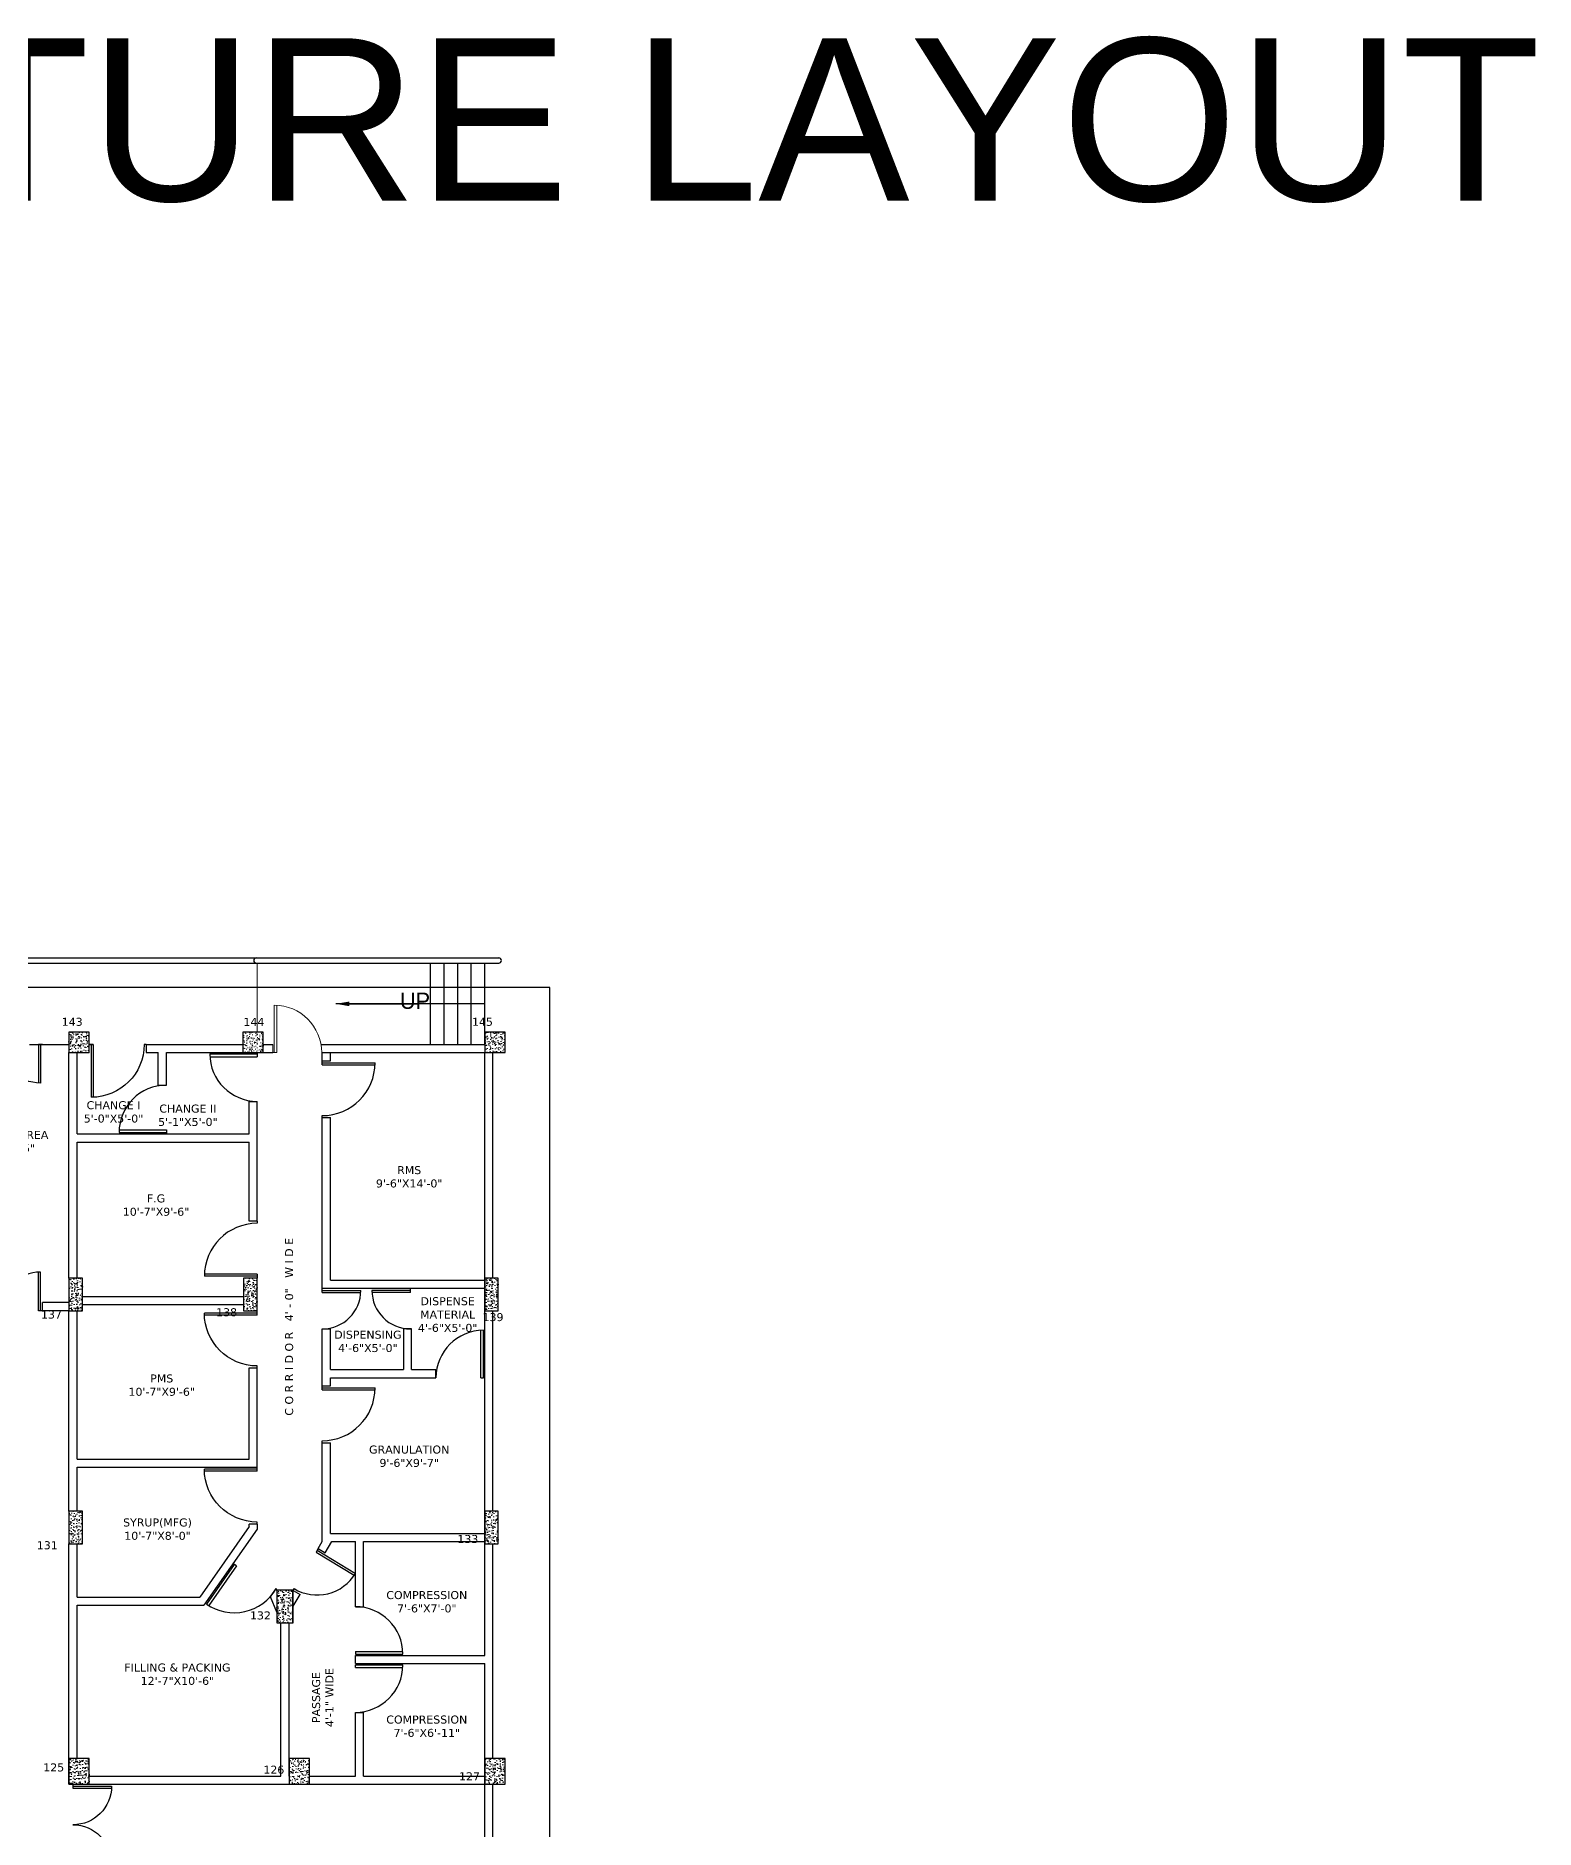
# Model space of a CAD drawing. Header units: millimetres. Extents: x -5691 to 68617, y -23008 to 84113.
# Drawn here: x 40503 to 68617, y 50490 to 84113 of the extents above; entities that cross this region are included whole.
import ezdxf

# ---------------------------------------------------------------- set-up
doc = ezdxf.new("R2010")
doc.units = ezdxf.units.MM
doc.header["$LTSCALE"] = 700
doc.header["$MEASUREMENT"] = 0
doc.set_wipeout_variables(frame=1)
doc.linetypes.add('architactur xref$0$DASHED', pattern=[0.75, 0.5, -0.25])
doc.layers.add('architactur xref$0$AR. COLUMN', color=8, linetype='Continuous', lineweight=30)
doc.layers.add('architactur xref$0$AR. R.C.C HATCH', color=8, linetype='Continuous', lineweight=9)
for name, color, linetype in [('architactur xref$0$AROW', 8, 'Continuous'), ('architactur xref$0$COLUMN', 8, 'Continuous'), ('architactur xref$0$COLUMN HATCH', 8, 'Continuous'), ('architactur xref$0$MAA-CABLE TRAY', 8, 'Continuous'), ('architactur xref$0$OUTER LINE', 8, 'Continuous'), ('architactur xref$0$STAIR', 8, 'Continuous'), ('architactur xref$0$TEXT', 8, 'Continuous'), ('architactur xref$0$WALL', 8, 'Continuous'), ('architactur xref$0$WINDOOW', 8, 'Continuous'), ('rcp$0$X-REF', 8, 'Continuous'), ('X-REF', 8, 'Continuous')]:
    doc.layers.add(name, color=color, linetype=linetype)
doc.styles.add('architactur xref$0$H St Bt', font='stylu.ttf')
doc.styles.add('architactur xref$0$ROBINA', font='arial.ttf')
doc.styles.add('architactur xref$0$VERDANA', font='verdana.ttf')
pattern_1 = [(50, (0, 0), (7.172602, -0.627521), [0.75, -8.25]), (355, (0, 0), (-1.387513, 7.521921), [0.6, -6.6]), (100.45144, (0.598, -0.052), (5.785088, 6.8944), [0.637402, -7.011421]), (46.1842, (0, 2), (10.672413, -1.655193), [1.125, -12.375]), (96.63564, (0.889, 1.862), (9.34662, 9.741186), [0.956103, -10.517138]), (351.18416, (0, 2), (9.34662, 9.741186), [0.9, -9.9]), (21, (1, 1.5), (5.96907, -4.026189), [0.75, -8.25]), (326, (1, 1.5), (2.433153, 7.2515), [0.6, -6.6]), (71.45144, (1.4974, 1.1645), (8.402224, 3.225312), [0.637402, -7.011421]), (37.5, (0, 0), (0.1215986, 3.3289385), [0, -6.52, 0, -6.7, 0, -6.625]), (7.5, (0, 0), (2.6306954, 3.944117), [0, -3.82, 0, -6.37, 0, -2.525]), (327.5, (-2.23, 0), (5.3382244, -0.2255487), [0, -2.5, 0, -7.8, 0, -10.35]), (317.5, (-3.23, 0), (5.831862, 1.00105), [0, -3.25, 0, -5.18, 0, -7.35])]

# ---------------------------------------------------------------- blocks, each defined once
blk = doc.blocks.new('architactur xref$0$D5')
for p, q in [((1.5, 0), (1.5, 28.5)), ((3, 0), (3, 28.5)), ((57, 0), (57, 28.5)), ((58.5, 0), (58.5, 28.5)), ((3, 0), (0, 0)), ((60, 0), (57, 0))]:
    blk.add_line(p, q)
for centre, start, end in [((1.5, 0), 0, 90), ((58.5, 0), 90, 180)]:
    blk.add_arc(centre, 28.5, start, end)
blk = doc.blocks.new('architactur xref$0$D3.5')
for p, q in [((1.5, 0), (1.5, 39)), ((3, 0), (3, 39)), ((3, 0), (0, 0)), ((42, 0), (40.5, 0))]:
    blk.add_line(p, q)
blk.add_arc((1.5, 0), 39, 0, 90)
blk = doc.blocks.new('architactur xref$0$D3')
for p, q in [((1.5, 0), (1.5, 33)), ((3, 0), (3, 33)), ((0, 0), (3, 0)), ((34.5, 0), (36, 0))]:
    blk.add_line(p, q)
blk.add_arc((1.5, 0), 33, 0, 90)
blk = doc.blocks.new('architactur xref$0$D1')
at = {"layer": 'architactur xref$0$WINDOOW', "color": 0, "lineweight": 0}
for p, q in [((2995.3, -11647.8), (2960.4, -11647.8)), ((2995.3, -11647.8), (2995.3, -11650.8)), ((2995.3, -11649.8), (2960.3, -11649.8))]:
    blk.add_line(p, q, dxfattribs=at)
blk.add_arc((2995.3, -11649.8), 35, 90, 180, dxfattribs=at)
blk = doc.blocks.new('architactur xref$0$COLUMB 24X24')
at = {"lineweight": 18}
blk.add_wipeout([(600, 0), (600, 600), (0, 600), (0, 0)], dxfattribs=at)
at = {"layer": 'architactur xref$0$AR. R.C.C HATCH'}
h = blk.add_hatch(dxfattribs=at)
h.set_pattern_fill('AR-CONC', color=256, scale=30, style=0)
h.paths.add_polyline_path([(600, 600), (0, 600), (0, 0), (600, 0)])
at = {"layer": 'architactur xref$0$AR. COLUMN'}
blk.add_lwpolyline([(600, 0), (600, 600), (0, 600), (0, 0)], close=True, dxfattribs=at)
blk = doc.blocks.new("architactur xref$0$columb 10 X 2'")
at = {"lineweight": 18}
blk.add_wipeout([(-10, 0), (-10, -24), (0, -24), (0, 0)], dxfattribs=at)
at = {"layer": 'architactur xref$0$AR. R.C.C HATCH'}
h = blk.add_hatch(dxfattribs=at)
h.set_pattern_fill('AR-CONC', color=256, scale=0.75, angle=180, style=0)
h.paths.add_polyline_path([(-10, -24), (0, -24), (0, 0), (-10, 0)])
at = {"layer": 'architactur xref$0$AR. COLUMN'}
blk.add_lwpolyline([(-10, 0), (-10, -24), (0, -24), (0, 0)], close=True, dxfattribs=at)
blk = doc.blocks.new('architactur xref$0$COLUM 1-3 X 1-7')
at = {"lineweight": 18}
blk.add_wipeout([(-15, 0), (-15, -19), (0, -19), (0, 0)], dxfattribs=at)
at = {"layer": 'architactur xref$0$AR. R.C.C HATCH'}
h = blk.add_hatch(dxfattribs=at)
h.set_pattern_fill('AR-CONC', color=256, scale=0.75, angle=180, style=0)
h.paths.add_polyline_path([(-15, -19), (0, -19), (0, 0), (-15, 0)])
at = {"layer": 'architactur xref$0$AR. COLUMN'}
blk.add_lwpolyline([(-15, 0), (-15, -19), (0, -19), (0, 0)], close=True, dxfattribs=at)
blk = doc.blocks.new('architactur xref$0$COLUM')
at = {"lineweight": 18}
blk.add_wipeout([(-12, 0), (-12, -24), (0, -24), (0, 0)], dxfattribs=at)
at = {"layer": 'architactur xref$0$AR. R.C.C HATCH'}
h = blk.add_hatch(dxfattribs=at)
h.set_pattern_fill('AR-CONC', color=256, scale=0.75, angle=180, style=0)
h.paths.add_polyline_path([(-12, -24), (0, -24), (0, 0), (-12, 0)])
at = {"layer": 'architactur xref$0$AR. COLUMN'}
blk.add_lwpolyline([(-12, 0), (-12, -24), (0, -24), (0, 0)], close=True, dxfattribs=at)
at = {"layer": 'architactur xref$0$TEXT', "lineweight": 0}
blk.add_lwpolyline([(-12, -24), (0, -24), (0, 0), (-12, 0)], close=True, dxfattribs=at)
blk = doc.blocks.new('architactur xref')
at = {"layer": 'architactur xref$0$COLUMN HATCH', "linetype": 'Continuous'}
for points in [[(1619, 2370.5), (1629, 2370.5), (1629, 2394.5), (1619, 2394.5)], [(1748, 2370.5), (1758, 2370.5), (1758, 2394.5), (1748, 2394.5)], [(1926, 2370.5), (1936, 2370.5), (1936, 2394.5), (1926, 2394.5)], [(1619, 2198.5), (1629, 2198.5), (1629, 2222.5), (1619, 2222.5)], [(1926, 2198.5), (1936, 2198.5), (1936, 2222.5), (1926, 2222.5)], [(1772.5, 2140), (1784.5, 2140), (1784.5, 2164), (1772.5, 2164)], [(1634, 2040), (1619, 2040), (1619, 2025), (1634, 2025)], [(1796.5, 2040), (1781.5, 2040), (1781.5, 2025), (1796.5, 2025)], [(1941, 2040), (1926, 2040), (1926, 2025), (1941, 2025)], [(1634, 2036), (1619, 2036), (1619, 2021), (1634, 2021)], [(1796.5, 2036), (1781.5, 2036), (1781.5, 2021), (1796.5, 2021)], [(1941, 2036), (1926, 2036), (1926, 2021), (1941, 2021)]]:
    blk.add_hatch(color=256, dxfattribs=at).paths.add_polyline_path(points)
at = {"layer": 'architactur xref$0$TEXT', "lineweight": 0}
h = blk.add_hatch(dxfattribs=at)
h.set_pattern_fill('AR-CONC', color=256, style=0)
h.set_pattern_definition(pattern_1)
h.paths.add_polyline_path([(1634, 2576), (1619, 2576), (1619, 2561), (1634, 2561)])
h = blk.add_hatch(dxfattribs=at)
h.set_pattern_fill('AR-CONC', color=256, style=0)
h.set_pattern_definition(pattern_1)
h.paths.add_polyline_path([(1634, 2576), (1619, 2576), (1619, 2561), (1634, 2561)])
h = blk.add_hatch(dxfattribs=at)
h.set_pattern_fill('AR-CONC', color=256, style=0)
h.set_pattern_definition(pattern_1)
h.paths.add_polyline_path([(1762.5, 2576), (1747.5, 2576), (1747.5, 2561), (1762.5, 2561)])
h = blk.add_hatch(dxfattribs=at)
h.set_pattern_fill('AR-CONC', color=256, style=0)
h.set_pattern_definition(pattern_1)
h.paths.add_polyline_path([(1762.5, 2576), (1747.5, 2576), (1747.5, 2561), (1762.5, 2561)])
h = blk.add_hatch(dxfattribs=at)
h.set_pattern_fill('AR-CONC', color=256, style=0)
h.set_pattern_definition(pattern_1)
h.paths.add_polyline_path([(1941, 2576), (1926, 2576), (1926, 2561), (1941, 2561)])
for points in [[(1619, 2370.5), (1629, 2370.5), (1629, 2394.5), (1619, 2394.5)], [(1748, 2370.5), (1758, 2370.5), (1758, 2394.5), (1748, 2394.5)], [(1926, 2370.5), (1936, 2370.5), (1936, 2394.5), (1926, 2394.5)], [(1619, 2198.5), (1629, 2198.5), (1629, 2222.5), (1619, 2222.5)], [(1926, 2198.5), (1936, 2198.5), (1936, 2222.5), (1926, 2222.5)], [(1772.5, 2140), (1784.5, 2140), (1784.5, 2164), (1772.5, 2164)], [(1634, 2040), (1619, 2040), (1619, 2025), (1634, 2025)], [(1796.5, 2040), (1781.5, 2040), (1781.5, 2025), (1796.5, 2025)], [(1941, 2040), (1926, 2040), (1926, 2025), (1941, 2025)]]:
    blk.add_hatch(color=256, dxfattribs=at).paths.add_polyline_path(points)
at = {"layer": 'architactur xref$0$AROW', "linetype": 'Continuous'}
for p, q in [((1886, 2567), (1886, 2627)), ((1896, 2567), (1896, 2627)), ((1906, 2567), (1906, 2627)), ((1916, 2567), (1916, 2627)), ((1926, 2567), (1926, 2627)), ((1926, 2597), (1816, 2597))]:
    blk.add_line(p, q, dxfattribs=at)
blk.add_lwpolyline([(1826, 2597), (1876, 2597)], dxfattribs=at)
blk.add_solid([(1826, 2595.3), (1816, 2597), (1826, 2598.7)], dxfattribs=at)
at = {"layer": 'architactur xref$0$COLUMN', "linetype": 'Continuous'}
for p, q in [((1723, 2560), (1758, 2560)), ((1723.1, 2558), (1758, 2558)), ((1758, 2561), (1758, 2558)), ((1656, 2502), (1691, 2502)), ((1656.1, 2504), (1691, 2504)), ((1691, 2504), (1691, 2501)), ((1806, 2384), (1806, 2387)), ((1806, 2385.5), (1834.5, 2385.5)), ((1806, 2384), (1834.5, 2384)), ((1871.2, 2385.5), (1842.7, 2385.5)), ((1871.2, 2384), (1842.8, 2384)), ((1871.2, 2384), (1871.2, 2387)), ((1923, 2321), (1923, 2355.9)), ((1925, 2321), (1925, 2356)), ((1923, 2321), (1925, 2321)), ((1741, 2183.2), (1720.6, 2153.9)), ((1742.8, 2182.2), (1722.3, 2152.8)), ((1742.8, 2182.2), (1740.2, 2183.7)), ((1830.5, 2119), (1865.4, 2119)), ((1830.5, 2119), (1830.5, 2117)), ((1830.5, 2117), (1865.5, 2117)), ((1830.5, 2109), (1865.5, 2109)), ((1830.5, 2107), (1830.5, 2109)), ((1830.5, 2107), (1865.4, 2107)), ((1619, 2040), (1619, 2021)), ((1781.5, 2040), (1781.5, 2021)), ((1926, 2040), (1926, 2021))]:
    blk.add_line(p, q, dxfattribs=at)
for points in [[(1619, 2561), (1634, 2561), (1634, 2576), (1619, 2576)], [(1747.5, 2561), (1762.5, 2561), (1762.5, 2576), (1747.5, 2576)], [(1926, 2561), (1941, 2561), (1941, 2576), (1926, 2576)], [(1619, 2370.5), (1629, 2370.5), (1629, 2394.5), (1619, 2394.5)], [(1748, 2370.5), (1758, 2370.5), (1758, 2394.5), (1748, 2394.5)], [(1926, 2370.5), (1936, 2370.5), (1936, 2394.5), (1926, 2394.5)], [(1619, 2198.5), (1629, 2198.5), (1629, 2222.5), (1619, 2222.5)], [(1926, 2198.5), (1936, 2198.5), (1936, 2222.5), (1926, 2222.5)], [(1772.5, 2140), (1784.5, 2140), (1784.5, 2164), (1772.5, 2164)]]:
    blk.add_lwpolyline(points, close=True, dxfattribs=at)
for points in [[(1634, 2040), (1619, 2040)], [(1619, 2021), (1634, 2021), (1634, 2040)], [(1796.5, 2040), (1781.5, 2040)], [(1781.5, 2021), (1796.5, 2021), (1796.5, 2040)], [(1941, 2040), (1926, 2040)], [(1926, 2021), (1941, 2021), (1941, 2040)], [(1634, 2036), (1619, 2036)], [(1796.5, 2036), (1781.5, 2036)], [(1941, 2036), (1926, 2036)], [(1619, 2025), (1634, 2025)], [(1781.5, 2025), (1796.5, 2025)], [(1926, 2025), (1941, 2025)]]:
    blk.add_lwpolyline(points, dxfattribs=at)
for centre, radius, start, end in [((1758, 2560), 35, 180, 270), ((1691, 2502), 35, 90, 180), ((1806, 2385.5), 28.5, 270, 0), ((1871.2, 2385.5), 28.5, 180, 270), ((1925, 2321), 35, 90, 180), ((1741, 2183.2), 35.7, 235.1005, 330.069), ((1830.5, 2117), 35, 0, 90), ((1830.5, 2109), 35, 270, 0)]:
    blk.add_arc(centre, radius, start, end, dxfattribs=at)
at = {"layer": 'architactur xref$0$OUTER LINE', "linetype": 'Continuous', "ltscale": 12}
for p, q in [((1974, 2609), (-90, 2609)), ((1974, 633), (1974, 2609))]:
    blk.add_line(p, q, dxfattribs=at)
at = {"layer": 'architactur xref$0$STAIR', "linetype": 'Continuous'}
for p, q in [((1110, 2631), (1936.3, 2631)), ((1114, 2627), (1758, 2627))]:
    blk.add_line(p, q, dxfattribs=at)
at = {"layer": 'architactur xref$0$TEXT', "lineweight": 0}
for points in [[(1619, 2561), (1634, 2561), (1634, 2576), (1619, 2576)], [(1747.5, 2561), (1762.5, 2561), (1762.5, 2576), (1747.5, 2576)], [(1926, 2561), (1941, 2561), (1941, 2576), (1926, 2576)], [(1619, 2370.5), (1629, 2370.5), (1629, 2394.5), (1619, 2394.5)], [(1748, 2370.5), (1758, 2370.5), (1758, 2394.5), (1748, 2394.5)], [(1926, 2370.5), (1936, 2370.5), (1936, 2394.5), (1926, 2394.5)], [(1619, 2198.5), (1629, 2198.5), (1629, 2222.5), (1619, 2222.5)], [(1926, 2198.5), (1936, 2198.5), (1936, 2222.5), (1926, 2222.5)], [(1772.5, 2140), (1784.5, 2140), (1784.5, 2164), (1772.5, 2164)], [(1619, 2025), (1634, 2025), (1634, 2040), (1619, 2040)], [(1781.5, 2025), (1796.5, 2025), (1796.5, 2040), (1781.5, 2040)], [(1926, 2025), (1941, 2025), (1941, 2040), (1926, 2040)]]:
    blk.add_lwpolyline(points, close=True, dxfattribs=at)
at = {"layer": 'architactur xref$0$WALL', "linetype": 'Continuous'}
for p, q in [((1758, 2631), (1936.3, 2631)), ((1758, 2627), (1936.3, 2627)), ((1590, 2567), (1619, 2567)), ((1619, 2561), (1625, 2561)), ((1619, 2394.5), (1619, 2561)), ((1625, 2501), (1625, 2561)), ((1634, 2567), (1637, 2567)), ((1676, 2567), (1769.6, 2567)), ((1676, 2567), (1676, 2561)), ((1676, 2561), (1685, 2561)), ((1676, 2561), (1685, 2561)), ((1685, 2537), (1685, 2561)), ((1691, 2561), (1769.6, 2561)), ((1691, 2561), (1769.6, 2561)), ((1691, 2537), (1691, 2561)), ((1762.5, 2561), (1769.6, 2561)), ((1805.1, 2567), (1932, 2567)), ((1805.6, 2561), (1941, 2561)), ((1806, 2555), (1806, 2561)), ((1806, 2555), (1812, 2555)), ((1812, 2555), (1812, 2561)), ((1926, 2116), (1926, 2561)), ((1932, 2394.5), (1932, 2567)), ((1685, 2537), (1691, 2537)), ((1752, 2525), (1758, 2525)), ((1752, 2501), (1752, 2525)), ((1758, 2436.5), (1758, 2525)), ((1806, 2513), (1812, 2513)), ((1806, 2387), (1806, 2513)), ((1812, 2393), (1812, 2513)), ((1625, 2501), (1752, 2501)), ((1625, 2394.5), (1625, 2495)), ((1625, 2495), (1752, 2495)), ((1752, 2436.5), (1752, 2495)), ((1758, 2436.5), (1752, 2436.5)), ((1806, 2387), (1926, 2387)), ((1812, 2393), (1926, 2393)), ((1619, 2376.5), (1599.5, 2376.5)), ((1599.5, 2370.5), (1599.5, 2376.5)), ((1619, 2370.5), (1599.5, 2370.5)), ((1619, 2222.5), (1619, 2370.5)), ((1625, 2381), (1752, 2381)), ((1625, 2375), (1758, 2375)), ((1625, 2261), (1625, 2370.5)), ((1932, 2222.5), (1932, 2378.5)), ((1806, 2315), (1806, 2357)), ((1806, 2357), (1812, 2357)), ((1812, 2327), (1812, 2357)), ((1866.1, 2357), (1866, 2327)), ((1872, 2357), (1866.1, 2357)), ((1872, 2327), (1872, 2357)), ((1752, 2261), (1752, 2328.2)), ((1752, 2328.2), (1758, 2328.2)), ((1758, 2255), (1758, 2328.2)), ((1812, 2327), (1866, 2327)), ((1812, 2321), (1890, 2321)), ((1812, 2315), (1812, 2321)), ((1872, 2327), (1890, 2327)), ((1890, 2321), (1890, 2327)), ((1806, 2315), (1812, 2315)), ((1806, 2200), (1806, 2273)), ((1806, 2273), (1812, 2273)), ((1812, 2206), (1812, 2273)), ((1625, 2261), (1752, 2261)), ((1625, 2222.5), (1625, 2255)), ((1625, 2255), (1758, 2255)), ((1752, 2211.2), (1715.6, 2159)), ((1752, 2211.2), (1752, 2213)), ((1758, 2213), (1752, 2213)), ((1758, 2213), (1758, 2209.3)), ((1619, 2021), (1619, 2198.5)), ((1625, 2159), (1625, 2198.5)), ((1758, 2209.3), (1718.7, 2153)), ((1802.9, 2194.9), (1806, 2200)), ((1808.1, 2191.8), (1813, 2200)), ((1812, 2206), (1926, 2206)), ((1813, 2200), (1830.5, 2200)), ((1830.5, 2152), (1830.5, 2200)), ((1836.5, 2152), (1836.5, 2200)), ((1836.5, 2200), (1926, 2200)), ((1932, 1812), (1932, 2198.5)), ((1802.9, 2194.9), (1808.1, 2191.8)), ((1625, 2159), (1715.6, 2159)), ((1772.5, 2147.9), (1767.9, 2159.3)), ((1772.5, 2164), (1771.9, 2165.4)), ((1784.5, 2164), (1789.6, 2160.9)), ((1784.5, 2152.3), (1789.6, 2160.9)), ((1625, 2021), (1625, 2153)), ((1625, 2153), (1718.7, 2153)), ((1775.5, 2027), (1775.5, 2144.5)), ((1781.5, 2027), (1781.5, 2146)), ((1830.5, 2152), (1836.5, 2152)), ((1830.5, 2110), (1830.5, 2116)), ((1830.5, 2116), (1926, 2116)), ((1830.5, 2110), (1926, 2110)), ((1926, 1323), (1926, 2110)), ((1830.5, 2027), (1830.5, 2074)), ((1830.5, 2074), (1836.5, 2074)), ((1836.5, 2027), (1836.5, 2074)), ((1629.5, 2027), (1775.5, 2027)), ((1796.5, 2027), (1830.5, 2027)), ((1836.5, 2027), (1926, 2027)), ((1625, 2021), (1926, 2021))]:
    blk.add_line(p, q, dxfattribs=at)
for centre, start, end in [((1757.4, 2629), 90, 270), ((1936.3, 2629), 270, 90)]:
    blk.add_arc(centre, 2, start, end, dxfattribs=at)
at = {"layer": 'architactur xref$0$WINDOOW', "linetype": 'architactur xref$0$DASHED', "lineweight": 0, "ltscale": 12}
blk.add_line((1758, 2567), (1758, 2627), dxfattribs=at)
at = {"layer": 'architactur xref$0$WINDOOW', "lineweight": 0}
for p, q in [((1926, 2568.5), (1926, 2576)), ((1932, 2568.5), (1932, 2576)), ((1769.6, 2561), (1769.6, 2567)), ((1926, 2561), (1926, 2471.8))]:
    blk.add_line(p, q, dxfattribs=at)
at = {"layer": 'architactur xref$0$WINDOOW', "linetype": 'Continuous'}
for p, q in [((1812, 2387), (1812, 2387)), ((1865.2, 2387), (1865.2, 2387)), ((1767.9, 2159.3), (1771.9, 2165.4))]:
    blk.add_line(p, q, dxfattribs=at)
at = {"layer": 'architactur xref$0$COLUMN', "linetype": 'Continuous', "xscale": -1}
for name, p, rotation in [('architactur xref$0$D5', (1539.5, 2567), 180), ('architactur xref$0$D3.5', (1634, 2567), 180), ('architactur xref$0$D3.5', (1758, 2370.2), 90), ('architactur xref$0$D3.5', (1758, 2255), 90), ('architactur xref$0$D5', (1622, 1961), 270)]:
    blk.add_blockref(name, p, dxfattribs=dict(at, rotation=rotation))
at = {"layer": 'architactur xref$0$COLUMN', "linetype": 'Continuous'}
for name, p, rotation in [('architactur xref$0$D3.5', (1806, 2555), 270), ('architactur xref$0$D3.5', (1758, 2394.5), 90), ('architactur xref$0$D3.5', (1806, 2315), 270), ('architactur xref$0$D3', (1803, 2194.9), 238.9018827576591)]:
    blk.add_blockref(name, p, dxfattribs=dict(at, rotation=rotation))
blk.add_blockref('architactur xref$0$D5', (1539.5, 2370.5), dxfattribs=at)
at = {"layer": 'architactur xref$0$WINDOOW', "lineweight": 0, "rotation": 270}
blk.add_blockref('architactur xref$0$D1', (13420.4, 5556.3), dxfattribs=at)
at = {"layer": 'architactur xref$0$MAA-CABLE TRAY', "lineweight": 18, "insert": (-191.1, 3309.8), "char_height": 120, "width": 3026.65, "attachment_point": 1, "style": 'architactur xref$0$ROBINA'}
blk.add_mtext('FOR CIVIL ARCHITACTURE LAYOUT JAN-2019', dxfattribs=at)
at = {"layer": 'architactur xref$0$STAIR', "linetype": 'Continuous', "insert": (1874.5, 2599.2), "char_height": 12, "width": 39.663, "attachment_point": 5, "style": 'architactur xref$0$H St Bt'}
blk.add_mtext('UP', dxfattribs=at)
at = {"layer": 'architactur xref$0$TEXT', "lineweight": 0, "char_height": 5.91, "width": 5.139, "attachment_point": 5, "style": 'architactur xref$0$VERDANA'}
for s, insert in [('143', (1621.4, 2583.7)), ('144', (1755.6, 2583.7)), ('145', (1924.3, 2583.7)), ('137', (1606.1, 2367.6)), ('138', (1735.4, 2369.3)), ('139', (1932.1, 2365.7)), ('131', (1603, 2197.3)), ('133', (1913.5, 2201.9)), ('132', (1760.4, 2145.5)), ('125', (1607.8, 2033.3)), ('126', (1770.3, 2031.6)), ('127', (1914.7, 2026.8))]:
    blk.add_mtext(s, dxfattribs=dict(at, insert=insert))
at = {"layer": 'architactur xref$0$TEXT', "linetype": 'Continuous', "char_height": 5.906, "attachment_point": 5, "style": 'architactur xref$0$VERDANA'}
for s, insert, width in [('CHANGE I\\P5\'-0"X5\'-0"', (1651.9, 2517.2), 68.703), ('CHANGE II\\P5\'-1"X5\'-0"', (1706.8, 2514.7), 68.703), ('RECEIVING AREA\\P8\'-3"X15\'-5"', (1569.5, 2495.3), 105.158), ('RMS\\P9\'-6"X14\'-0"', (1870.2, 2469.3), 140.211), ('F.G\\P10\'-7"X9\'-6"', (1683.3, 2448.4), 140.211), ('DISPENSE MATERIAL\\P4\'-6"X5\'-0"', (1898.6, 2367.6), 68.703), ('DISPENSING 4\'-6"X5\'-0"', (1839.7, 2347.8), 68.703), ('PMS\\P10\'-7"X9\'-6"', (1687.5, 2315.5), 140.211), ('GRANULATION\\P9\'-6"X9\'-7"', (1870.2, 2263), 140.211), ('SYRUP(MFG)\\P10\'-7"X8\'-0"', (1684.4, 2209.2), 140.211), ('COMPRESSION\\P7\'-6"X7\'-0"', (1883.2, 2155.6), 67.703), ('FILLING & PACKING\\P12\'-7"X10\'-6"', (1699.1, 2102.1), 140.211), ('COMPRESSION\\P7\'-6"X6\'-11"', (1883.2, 2063.7), 67.703)]:
    blk.add_mtext(s, dxfattribs=dict(at, insert=insert, width=width))
at = {"layer": 'architactur xref$0$TEXT', "linetype": 'Continuous', "attachment_point": 5, "rotation": 90, "style": 'architactur xref$0$VERDANA'}
for s, insert, char_height, width in [('C O R R I D O R   4\' - 0"   W I D E', (1781.6, 2358.6), 5.906, 366.992), ('PASSAGE \\P4\'-1" WIDE', (1806.4, 2084.9), 5.91, 67.703)]:
    blk.add_mtext(s, dxfattribs=dict(at, insert=insert, char_height=char_height, width=width))
at = {"layer": 'architactur xref$0$AR. COLUMN', "xscale": 0.02500000000000233, "yscale": 0.02500000000000233, "zscale": 0.02500000000000233, "rotation": 180}
for p in [(1634, 2576), (1762.5, 2576), (1941, 2576)]:
    blk.add_blockref('architactur xref$0$COLUMB 24X24', p, dxfattribs=at)
at = {"layer": 'architactur xref$0$MAA-CABLE TRAY', "lineweight": 18}
for name, p in [("architactur xref$0$columb 10 X 2'", (1629, 2394.5)), ("architactur xref$0$columb 10 X 2'", (1758, 2394.5)), ("architactur xref$0$columb 10 X 2'", (1936, 2394.5)), ("architactur xref$0$columb 10 X 2'", (1629, 2222.5)), ("architactur xref$0$columb 10 X 2'", (1936, 2222.5)), ('architactur xref$0$COLUM', (1784.4, 2164.1)), ('architactur xref$0$COLUM 1-3 X 1-7', (1634, 2040)), ('architactur xref$0$COLUM 1-3 X 1-7', (1796.5, 2040)), ('architactur xref$0$COLUM 1-3 X 1-7', (1941, 2040))]:
    blk.add_blockref(name, p, dxfattribs=at)
blk = doc.blocks.new('rcp')
at = {"layer": 'rcp$0$X-REF', "xscale": 25.39999999999418, "yscale": 25.39999999999418, "zscale": 25.39999999999418}
blk.add_blockref('architactur xref', (0, 0), dxfattribs=at)

msp = doc.modelspace()

# ---------------------------------------------------------------- block references
at = {"layer": 'X-REF', "ltscale": 8}
msp.add_blockref('rcp', (0, 0), dxfattribs=at)

# ---------------------------------------------------------------- next in the draw order: block references
at = {"layer": 'X-REF', "xscale": 25.39999999999418, "yscale": 25.39999999999418, "zscale": 25.39999999999418}
msp.add_blockref('architactur xref', (0, 0), dxfattribs=at)

doc.saveas('drawing.dxf')
